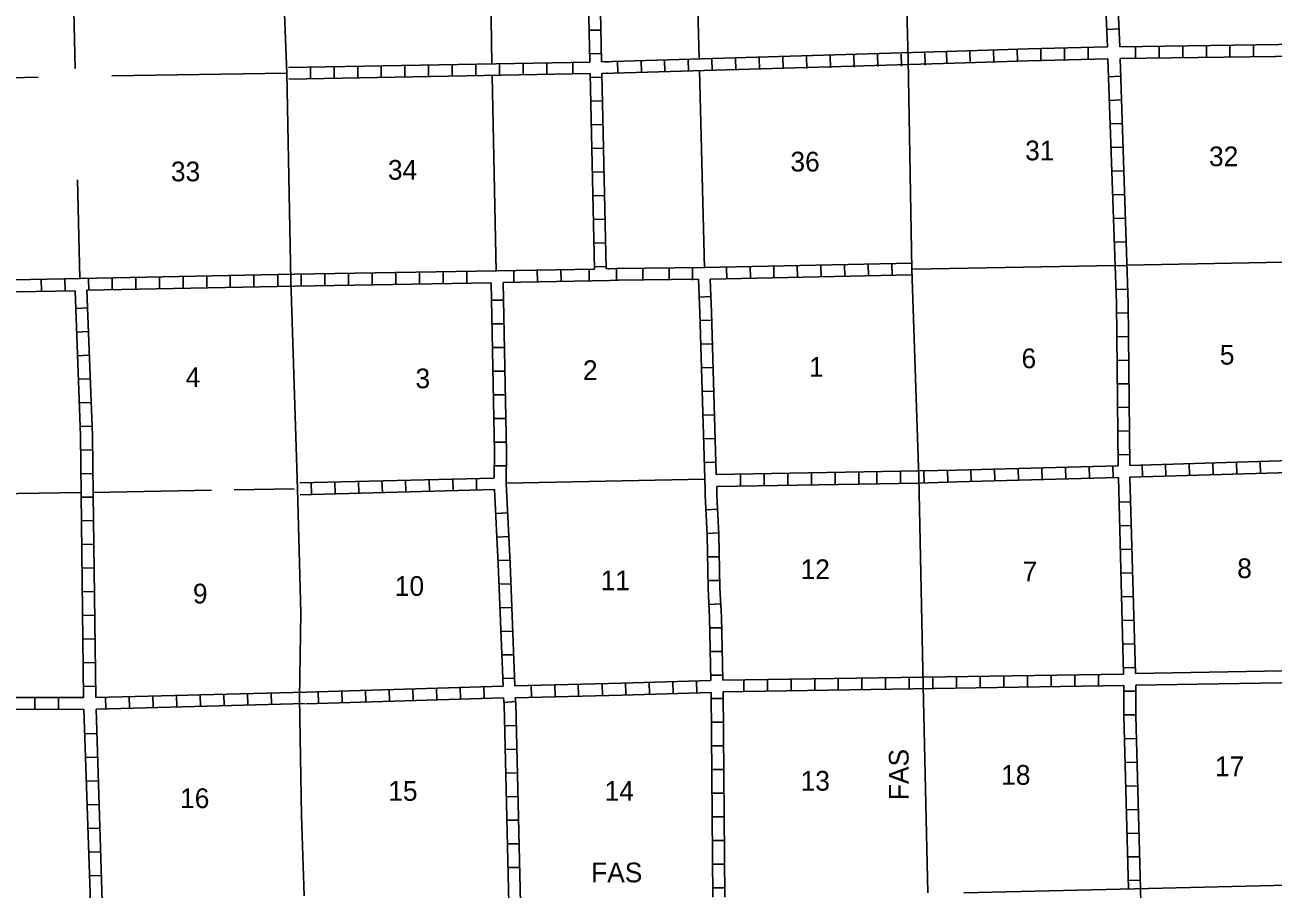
# Model space of a CAD drawing. Extents: x 2532 to 2309218, y 18983 to 16281591.
# Drawn here: x 2110698 to 2142377, y 15949988 to 15971909 of the extents above; entities that cross this region are included whole.
import ezdxf

# ---------------------------------------------------------------- set-up
doc = ezdxf.new("R2010")
doc.units = 0
for name, color, linetype in [('L10', 7, 'Continuous'), ('L13', 7, 'Continuous'), ('L14', 7, 'Continuous'), ('L21', 7, 'Continuous'), ('L31', 7, 'Continuous'), ('L4', 7, 'Continuous'), ('L8', 7, 'Continuous')]:
    doc.layers.add(name, color=color, linetype=linetype)

msp = doc.modelspace()

# ---------------------------------------------------------------- linework, layer by layer
at = {"layer": 'L10'}
for p, q in [((2138885, 15955459), (2143868, 15955543)), ((2138893, 15955159), (2143876, 15955243))]:
    msp.add_line(p, q, dxfattribs=at)
at = {"layer": 'L13'}
for p, q in [((2122552, 15970926), (2122402, 15978576)), ((2127810, 15971051), (2127685, 15976039)), ((2111969, 15970801), (2111919, 15973118)), ((2106844, 15970501), (2111035, 15970584)), ((2112902, 15970618), (2117344, 15970684)), ((2122660, 15965659), (2122560, 15970626)), ((2127943, 15965743), (2127818, 15970759)), ((2112094, 15965476), (2112035, 15967984)), ((2133235, 15965718), (2138368, 15965809)), ((2138668, 15965818), (2143576, 15965909)), ((2122910, 15960289), (2127952, 15960385)), ((2109435, 15960001), (2112127, 15960051)), ((2112427, 15960051), (2115435, 15960109)), ((2116010, 15960118), (2117535, 15960143))]:
    msp.add_line(p, q, dxfattribs=at)
at = {"layer": 'L31'}
for p, q in [((2132976, 15976310), (2133118, 15971026)), ((2133118, 15971026), (2133210, 15965718)), ((2133210, 15965718), (2133385, 15960434)), ((2133385, 15960434), (2133493, 15955143)), ((2133493, 15955143), (2133618, 15949893))]:
    msp.add_line(p, q, dxfattribs=at)
at = {"layer": 'L4'}
for p, q in [((2117244, 15973343), (2117344, 15970684)), ((2117344, 15970684), (2117444, 15965434)), ((2117444, 15965434), (2117619, 15960143)), ((2134526, 15949892), (2138860, 15949992)), ((2138860, 15949992), (2144168, 15950117))]:
    msp.add_line(p, q, dxfattribs=at)
for points in [[(2117619, 15960143), (2117702, 15956993), (2117669, 15954834)], [(2117669, 15954834), (2117719, 15951842), (2117785, 15949817)]]:
    msp.add_lwpolyline(points, dxfattribs=at)
at = {"layer": 'L8'}
for p, q in [((2125018, 15971776), (2125318, 15971776)), ((2138460, 15971810), (2138160, 15971793)), ((2125035, 15971176), (2125335, 15971184)), ((2125335, 15970976), (2134351, 15971243)), ((2131743, 15970843), (2131735, 15971143)), ((2132343, 15970859), (2132335, 15971159)), ((2132943, 15970868), (2132935, 15971168)), ((2133543, 15970893), (2133535, 15971193)), ((2134093, 15970934), (2134085, 15971234)), ((2134693, 15970951), (2134685, 15971251)), ((2135293, 15970976), (2135285, 15971276)), ((2135893, 15970993), (2135885, 15971293)), ((2136485, 15971009), (2136485, 15971309)), ((2137085, 15971026), (2137085, 15971326)), ((2137685, 15971034), (2137685, 15971334)), ((2138335, 15971201), (2138335, 15971201)), ((2138485, 15971359), (2143426, 15971426)), ((2138885, 15971059), (2138885, 15971359)), ((2139485, 15971068), (2139485, 15971368)), ((2140085, 15971076), (2140085, 15971376)), ((2140685, 15971084), (2140685, 15971384)), ((2141284, 15971101), (2141284, 15971401)), ((2141884, 15971109), (2141884, 15971410)), ((2117385, 15970834), (2125035, 15970968)), ((2117944, 15970543), (2117944, 15970843)), ((2118544, 15970559), (2118544, 15970859)), ((2119144, 15970568), (2119144, 15970868)), ((2119743, 15970576), (2119743, 15970876)), ((2120343, 15970584), (2120343, 15970884)), ((2120943, 15970601), (2120943, 15970901)), ((2121543, 15970609), (2121543, 15970909)), ((2122143, 15970618), (2122143, 15970918)), ((2122743, 15970634), (2122743, 15970934)), ((2123343, 15970643), (2123343, 15970943)), ((2123943, 15970651), (2123943, 15970951)), ((2124602, 15970676), (2124602, 15970976)), ((2125343, 15970676), (2134293, 15970943)), ((2125418, 15970976), (2125518, 15970976)), ((2125743, 15970693), (2125735, 15970993)), ((2126343, 15970701), (2126335, 15971001)), ((2126943, 15970718), (2126935, 15971018)), ((2127543, 15970734), (2127535, 15971034)), ((2128143, 15970751), (2128135, 15971051)), ((2128743, 15970768), (2128735, 15971068)), ((2129343, 15970784), (2129335, 15971084)), ((2129943, 15970793), (2129935, 15971093)), ((2130543, 15970809), (2130535, 15971109)), ((2131143, 15970826), (2131135, 15971126)), ((2133118, 15971026), (2133118, 15971026)), ((2134043, 15971084), (2134043, 15971084)), ((2138493, 15971059), (2143443, 15971126)), ((2117394, 15970534), (2125043, 15970676)), ((2125043, 15970576), (2125343, 15970584)), ((2125460, 15970684), (2125485, 15970684)), ((2138201, 15970593), (2138501, 15970609)), ((2125060, 15969976), (2125360, 15969984)), ((2138226, 15969993), (2138526, 15970009)), ((2125068, 15969376), (2125368, 15969384)), ((2138243, 15969401), (2138543, 15969409)), ((2125085, 15968776), (2125385, 15968784)), ((2138268, 15968801), (2138568, 15968809)), ((2125102, 15968176), (2125402, 15968184)), ((2138285, 15968201), (2138585, 15968209)), ((2125110, 15967576), (2125410, 15967584)), ((2138310, 15967601), (2138610, 15967609)), ((2125127, 15966976), (2125427, 15966984)), ((2138326, 15967001), (2138626, 15967009)), ((2138351, 15966401), (2138651, 15966409)), ((2125135, 15966376), (2125435, 15966384)), ((2125152, 15965776), (2125452, 15965784)), ((2125702, 15965734), (2127935, 15965759)), ((2127052, 15965459), (2127052, 15965759)), ((2127935, 15965759), (2133210, 15965868)), ((2128510, 15965468), (2128502, 15965768)), ((2129110, 15965484), (2129102, 15965784)), ((2129710, 15965493), (2129702, 15965793)), ((2130310, 15965509), (2130302, 15965809)), ((2130910, 15965518), (2130902, 15965818)), ((2131510, 15965534), (2131501, 15965834)), ((2132110, 15965543), (2132101, 15965843)), ((2132710, 15965559), (2132701, 15965859)), ((2138368, 15965801), (2138668, 15965809)), ((2106827, 15965368), (2112110, 15965476)), ((2111119, 15965159), (2111110, 15965459)), ((2111719, 15965168), (2111710, 15965468)), ((2112110, 15965476), (2117535, 15965584)), ((2112319, 15965176), (2112310, 15965476)), ((2112910, 15965193), (2112910, 15965493)), ((2113510, 15965201), (2113510, 15965501)), ((2114110, 15965218), (2114110, 15965518)), ((2114710, 15965226), (2114710, 15965526)), ((2115310, 15965243), (2115310, 15965543)), ((2115910, 15965251), (2115910, 15965551)), ((2116510, 15965268), (2116510, 15965568)), ((2117119, 15965284), (2117119, 15965584)), ((2117535, 15965584), (2122677, 15965676)), ((2117710, 15965293), (2117710, 15965593)), ((2118310, 15965301), (2118310, 15965601)), ((2118910, 15965309), (2118910, 15965609)), ((2119510, 15965318), (2119510, 15965618)), ((2120110, 15965334), (2120110, 15965634)), ((2120710, 15965343), (2120710, 15965643)), ((2121310, 15965351), (2121310, 15965651)), ((2121910, 15965359), (2121910, 15965659)), ((2122677, 15965676), (2125152, 15965718)), ((2122677, 15965526), (2122677, 15965526)), ((2123110, 15965384), (2123110, 15965684)), ((2123710, 15965401), (2123702, 15965701)), ((2124310, 15965409), (2124302, 15965709)), ((2125018, 15965409), (2125018, 15965709)), ((2125452, 15965726), (2125727, 15965734)), ((2125502, 15965726), (2125535, 15965726)), ((2125710, 15965426), (2125710, 15965726)), ((2125718, 15965434), (2127793, 15965459)), ((2126385, 15965426), (2126385, 15965726)), ((2127643, 15965434), (2127643, 15965734)), ((2127935, 15965609), (2127935, 15965609)), ((2128093, 15965459), (2133210, 15965568)), ((2133210, 15965718), (2133210, 15965718)), ((2106977, 15965068), (2111969, 15965168)), ((2112110, 15965326), (2112110, 15965326)), ((2112269, 15965184), (2117544, 15965284)), ((2117544, 15965284), (2122535, 15965368)), ((2122835, 15965376), (2125543, 15965426)), ((2125543, 15965426), (2125760, 15965434)), ((2138393, 15965201), (2138693, 15965209)), ((2122535, 15964926), (2122835, 15964926)), ((2127810, 15965001), (2128110, 15965018)), ((2111985, 15964718), (2112285, 15964734)), ((2138401, 15964601), (2138701, 15964609)), ((2122552, 15964326), (2122852, 15964326)), ((2127835, 15964409), (2128135, 15964418)), ((2112010, 15964118), (2112310, 15964134)), ((2138410, 15964001), (2138710, 15964009)), ((2122560, 15963726), (2122860, 15963726)), ((2127852, 15963809), (2128152, 15963818)), ((2112027, 15963518), (2112327, 15963534)), ((2138418, 15963401), (2138718, 15963409)), ((2112052, 15962926), (2112352, 15962934)), ((2122577, 15963126), (2122877, 15963126)), ((2127868, 15963209), (2128168, 15963218)), ((2127885, 15962609), (2128185, 15962618)), ((2138418, 15962801), (2138718, 15962809)), ((2112077, 15962326), (2112377, 15962334)), ((2122585, 15962526), (2122885, 15962526)), ((2127902, 15962009), (2128202, 15962018)), ((2138426, 15962201), (2138726, 15962209)), ((2112102, 15961726), (2112402, 15961734)), ((2122602, 15961926), (2122902, 15961926)), ((2122610, 15961326), (2122910, 15961326)), ((2127918, 15961409), (2128218, 15961418)), ((2138435, 15961601), (2138735, 15961609)), ((2112110, 15961126), (2112410, 15961134)), ((2138443, 15961001), (2138743, 15961009)), ((2122618, 15960726), (2122918, 15960726)), ((2127935, 15960809), (2128235, 15960818)), ((2134335, 15960618), (2138443, 15960726)), ((2137118, 15960393), (2137110, 15960693)), ((2137718, 15960409), (2137710, 15960709)), ((2138318, 15960426), (2138310, 15960726)), ((2138743, 15960734), (2143718, 15960884)), ((2139060, 15960451), (2139051, 15960751)), ((2139660, 15960468), (2139651, 15960768)), ((2140260, 15960484), (2140251, 15960784)), ((2140860, 15960501), (2140851, 15960801)), ((2141460, 15960518), (2141451, 15960818)), ((2142060, 15960534), (2142051, 15960834)), ((2112119, 15960526), (2112419, 15960534)), ((2117677, 15960293), (2122610, 15960412)), ((2120360, 15960368), (2120369, 15960068)), ((2120960, 15960376), (2120968, 15960076)), ((2121560, 15960393), (2121568, 15960093)), ((2122160, 15960409), (2122160, 15960109)), ((2128243, 15960501), (2134335, 15960618)), ((2128860, 15960209), (2128860, 15960509)), ((2129460, 15960218), (2129460, 15960518)), ((2130060, 15960234), (2130060, 15960534)), ((2130660, 15960243), (2130660, 15960543)), ((2131260, 15960251), (2131260, 15960551)), ((2131860, 15960259), (2131860, 15960559)), ((2132318, 15960268), (2132318, 15960568)), ((2132918, 15960276), (2132918, 15960576)), ((2133385, 15960434), (2133385, 15960434)), ((2133526, 15960293), (2133510, 15960593)), ((2134126, 15960309), (2134110, 15960609)), ((2134351, 15960318), (2138451, 15960426)), ((2134718, 15960326), (2134710, 15960626)), ((2135318, 15960343), (2135310, 15960643)), ((2135918, 15960359), (2135910, 15960659)), ((2136518, 15960376), (2136510, 15960676)), ((2138451, 15960426), (2138585, 15955443)), ((2138593, 15960584), (2138593, 15960584)), ((2138743, 15960434), (2143734, 15960584)), ((2138743, 15960434), (2138885, 15955459)), ((2117685, 15959993), (2122618, 15960126)), ((2117960, 15960301), (2117969, 15960001)), ((2118560, 15960318), (2118569, 15960018)), ((2119160, 15960334), (2119169, 15960034)), ((2119760, 15960351), (2119769, 15960051)), ((2122760, 15960276), (2122760, 15960276)), ((2128118, 15960343), (2128118, 15960343)), ((2128260, 15960201), (2133393, 15960284)), ((2134351, 15960318), (2133393, 15960284)), ((2112127, 15960009), (2112185, 15954851)), ((2112127, 15959926), (2112427, 15959934)), ((2112277, 15960009), (2112277, 15960009)), ((2112427, 15960009), (2112494, 15954851)), ((2138468, 15959801), (2138768, 15959809)), ((2122643, 15959518), (2122943, 15959534)), ((2127977, 15959609), (2128277, 15959626)), ((2112135, 15959326), (2112435, 15959334)), ((2138485, 15959201), (2138785, 15959209)), ((2122677, 15958918), (2122977, 15958934)), ((2128010, 15959009), (2128310, 15959026)), ((2112144, 15958726), (2112444, 15958734)), ((2138501, 15958601), (2138801, 15958609)), ((2122710, 15958326), (2123002, 15958334)), ((2128018, 15958418), (2128318, 15958418)), ((2112152, 15958126), (2112452, 15958134)), ((2138518, 15958001), (2138818, 15958009)), ((2112160, 15957526), (2112460, 15957534)), ((2122727, 15957726), (2123027, 15957734)), ((2128035, 15957818), (2128335, 15957818)), ((2128060, 15957209), (2128360, 15957226)), ((2138535, 15957401), (2138835, 15957409)), ((2112169, 15956926), (2112469, 15956934)), ((2122752, 15957126), (2123052, 15957134)), ((2128085, 15956618), (2128385, 15956618)), ((2138551, 15956801), (2138851, 15956809)), ((2112177, 15956326), (2112477, 15956334)), ((2122777, 15956526), (2123077, 15956534)), ((2122802, 15955926), (2123102, 15955934)), ((2128093, 15956018), (2128393, 15956018)), ((2138568, 15956201), (2138868, 15956209)), ((2112177, 15955726), (2112477, 15955734)), ((2122818, 15955326), (2123118, 15955334)), ((2128110, 15955418), (2128410, 15955418)), ((2128410, 15955284), (2138585, 15955443)), ((2129543, 15955001), (2129543, 15955301)), ((2130143, 15955009), (2130143, 15955309)), ((2130743, 15955026), (2130743, 15955326)), ((2131343, 15955034), (2131343, 15955334)), ((2131943, 15955043), (2131943, 15955343)), ((2132543, 15955051), (2132543, 15955351)), ((2133143, 15955059), (2133143, 15955359)), ((2133743, 15955068), (2133743, 15955368)), ((2134343, 15955076), (2134343, 15955376)), ((2134943, 15955084), (2134943, 15955384)), ((2135543, 15955093), (2135543, 15955393)), ((2136143, 15955109), (2136143, 15955409)), ((2136743, 15955118), (2136743, 15955418)), ((2137343, 15955126), (2137343, 15955426)), ((2137943, 15955134), (2137943, 15955434)), ((2138585, 15955601), (2138885, 15955609)), ((2112185, 15955126), (2112485, 15955134)), ((2112494, 15954851), (2117827, 15954984)), ((2117827, 15954984), (2122835, 15955134)), ((2118152, 15954701), (2118144, 15955001)), ((2118752, 15954718), (2118744, 15955018)), ((2119352, 15954734), (2119344, 15955034)), ((2119952, 15954751), (2119944, 15955051)), ((2120552, 15954768), (2120544, 15955068)), ((2121152, 15954784), (2121144, 15955084)), ((2121752, 15954809), (2121743, 15955109)), ((2122352, 15954826), (2122343, 15955126)), ((2122985, 15954993), (2122985, 15954993)), ((2123135, 15955143), (2125852, 15955209)), ((2123552, 15954859), (2123543, 15955159)), ((2124152, 15954876), (2124143, 15955176)), ((2124752, 15954893), (2124743, 15955193)), ((2125360, 15954893), (2125352, 15955193)), ((2125852, 15955209), (2128110, 15955276)), ((2125952, 15954926), (2125943, 15955226)), ((2126552, 15954934), (2126543, 15955234)), ((2127152, 15954951), (2127143, 15955251)), ((2127752, 15954968), (2127743, 15955268)), ((2128268, 15955134), (2128268, 15955134)), ((2128418, 15954993), (2138593, 15955151)), ((2128418, 15954993), (2128460, 15949784)), ((2128943, 15954993), (2128943, 15955293)), ((2133493, 15955143), (2133493, 15955143)), ((2134410, 15955168), (2134410, 15955168)), ((2134410, 15955151), (2134410, 15955151)), ((2138593, 15955009), (2138893, 15955009)), ((2138743, 15955293), (2138743, 15955293)), ((2107211, 15954834), (2112185, 15954851)), ((2110952, 15954542), (2110952, 15954842)), ((2111552, 15954551), (2111552, 15954851)), ((2112344, 15954701), (2112344, 15954701)), ((2112502, 15954551), (2117810, 15954692)), ((2112752, 15954559), (2112744, 15954859)), ((2113352, 15954576), (2113344, 15954876)), ((2113952, 15954592), (2113944, 15954892)), ((2114552, 15954609), (2114544, 15954909)), ((2115152, 15954617), (2115144, 15954917)), ((2115752, 15954634), (2115744, 15954934)), ((2116352, 15954651), (2116344, 15954951)), ((2116952, 15954667), (2116944, 15954968)), ((2117835, 15954684), (2122843, 15954843)), ((2122860, 15954718), (2123152, 15954743)), ((2123143, 15954843), (2125860, 15954909)), ((2125860, 15954909), (2128118, 15954976)), ((2128118, 15954976), (2128160, 15949784)), ((2128118, 15954818), (2128418, 15954818)), ((2107219, 15954534), (2112194, 15954551)), ((2112194, 15954551), (2112369, 15949392)), ((2112502, 15954551), (2112669, 15949409)), ((2138593, 15954409), (2138893, 15954409)), ((2122877, 15954126), (2123177, 15954134)), ((2128127, 15954218), (2128427, 15954218)), ((2112219, 15953926), (2112519, 15953934)), ((2138610, 15953801), (2138910, 15953809)), ((2122885, 15953526), (2123185, 15953534)), ((2128127, 15953618), (2128427, 15953618)), ((2112235, 15953326), (2112535, 15953334)), ((2138626, 15953201), (2138926, 15953209)), ((2122902, 15952926), (2123202, 15952934)), ((2128135, 15953018), (2128435, 15953018)), ((2112260, 15952726), (2112560, 15952734)), ((2138643, 15952601), (2138943, 15952609)), ((2112277, 15952126), (2112577, 15952134)), ((2122918, 15952326), (2123218, 15952334)), ((2128143, 15952417), (2128443, 15952417)), ((2128143, 15951817), (2128443, 15951817)), ((2138660, 15952001), (2138960, 15952009)), ((2112302, 15951526), (2112602, 15951534)), ((2122927, 15951734), (2123227, 15951734)), ((2128152, 15951217), (2128452, 15951217)), ((2138668, 15951401), (2138968, 15951409)), ((2112319, 15950926), (2112619, 15950934)), ((2122943, 15951134), (2123243, 15951134)), ((2128152, 15950617), (2128452, 15950617)), ((2138685, 15950801), (2138985, 15950809)), ((2112335, 15950326), (2112635, 15950334)), ((2122952, 15950534), (2123252, 15950534)), ((2128160, 15950017), (2128460, 15950017)), ((2138701, 15950201), (2139001, 15950209)), ((2138860, 15949992), (2138860, 15949992)), ((2139010, 15950001), (2139147, 15944717))]:
    msp.add_line(p, q, dxfattribs=at)
for points in [[(2138176, 15971351), (2137951, 15976668), (2137801, 15981626)], [(2138485, 15971359), (2138251, 15976685), (2138101, 15981643)], [(2124943, 15975976), (2124952, 15974801), (2125035, 15970968)], [(2125243, 15975976), (2125252, 15974810), (2125335, 15970976)], [(2134351, 15971243), (2136160, 15971301), (2138176, 15971351)], [(2134293, 15970943), (2136160, 15971001), (2138185, 15971051)], [(2138185, 15971051), (2138401, 15964851), (2138443, 15960726)], [(2138493, 15971059), (2138701, 15964851), (2138743, 15960734)], [(2125043, 15970676), (2125152, 15965718)], [(2125343, 15970676), (2125452, 15965726)], [(2127793, 15965459), (2127827, 15964609), (2127960, 15960118)], [(2128093, 15965459), (2128127, 15964626), (2128243, 15960501)], [(2111969, 15965168), (2112110, 15961493), (2112127, 15960009)], [(2112269, 15965184), (2112410, 15961493), (2112427, 15960009)], [(2122535, 15965368), (2122618, 15961084), (2122610, 15960418)], [(2122835, 15965376), (2122918, 15961084), (2122910, 15960283)], [(2122618, 15960126), (2122710, 15958234), (2122835, 15955134)], [(2122910, 15960283), (2123010, 15958251), (2123135, 15955143)], [(2127960, 15960118), (2127960, 15959976), (2128010, 15958976), (2128035, 15957609), (2128077, 15956876), (2128110, 15955276)], [(2128260, 15960201), (2128260, 15959976), (2128310, 15958993), (2128335, 15957626), (2128377, 15956893), (2128410, 15955284)], [(2138593, 15955151), (2138593, 15954384), (2138710, 15949992)], [(2138893, 15955151), (2138893, 15954384), (2139010, 15949992)], [(2122843, 15954843), (2122860, 15954676), (2122977, 15949626)], [(2123143, 15954843), (2123160, 15954692), (2123277, 15949626)]]:
    msp.add_lwpolyline(points, dxfattribs=at)

# ---------------------------------------------------------------- texts
at = {"layer": 'L14'}
for s, p in [('31', (2136085, 15968476)), ('36', (2130127, 15968193)), ('32', (2140751, 15968326)), ('33', (2114402, 15967943)), ('34', (2119910, 15967984)), ('6', (2135993, 15963201)), ('5', (2141026, 15963293)), ('4', (2114777, 15962726)), ('2', (2124860, 15962901)), ('1', (2130602, 15962984)), ('3', (2120610, 15962693)), ('12', (2130385, 15957851)), ('7', (2136018, 15957793)), ('8', (2141468, 15957876)), ('10', (2120085, 15957426)), ('11', (2125310, 15957568)), ('9', (2114960, 15957234)), ('18', (2135476, 15952634)), ('17', (2140901, 15952851)), ('13', (2130385, 15952484)), ('16', (2114635, 15952042)), ('15', (2119919, 15952226)), ('14', (2125410, 15952226))]:
    msp.add_text(s, height=500, rotation=0.0002, dxfattribs=at).set_placement(p)
at = {"layer": 'L21'}
for rotation, p in [(90.0015, (2133127, 15952243)), (0.0015, (2125068, 15950159))]:
    msp.add_text('FAS', height=499.9, rotation=rotation, dxfattribs=at).set_placement(p)

doc.saveas('drawing.dxf')
